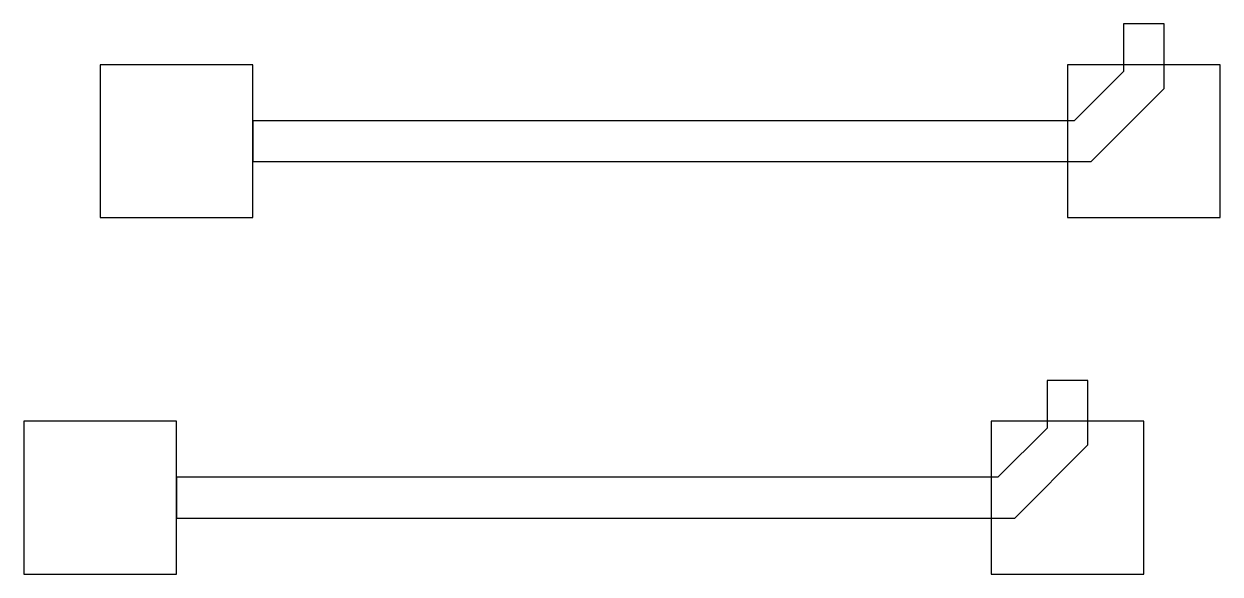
# Model space of a CAD drawing. Header units: millimetres. Extents: x 0.1 to 1.27, y 0.2 to 0.74.
import ezdxf

# ---------------------------------------------------------------- set-up
doc = ezdxf.new("R2010")
doc.units = ezdxf.units.MM
doc.layers.add('Aluminum', color=7, linetype='CONTINUOUS')

msp = doc.modelspace()

# ---------------------------------------------------------------- linework, layer by layer
at = {"layer": 'Aluminum', "color": 9}
for points in [[(1.219999, 0.676716), (1.219999, 0.74), (1.179999, 0.74), (1.179999, 0.693284), (1.131715, 0.645), (0.325, 0.645), (0.325, 0.605), (1.148283, 0.605)], [(0.175, 0.55), (0.325, 0.55), (0.325, 0.7), (0.175, 0.7)], [(1.125, 0.55), (1.275, 0.55), (1.275, 0.7), (1.125, 0.7)], [(1.145, 0.326716), (1.145, 0.39), (1.105, 0.39), (1.105, 0.343284), (1.056716, 0.295), (0.25, 0.295), (0.25, 0.255), (1.073284, 0.255)], [(0.1, 0.2), (0.25, 0.2), (0.25, 0.35), (0.1, 0.35)], [(1.05, 0.2), (1.2, 0.2), (1.2, 0.35), (1.05, 0.35)]]:
    msp.add_lwpolyline(points, close=True, dxfattribs=at)

doc.saveas('drawing.dxf')
